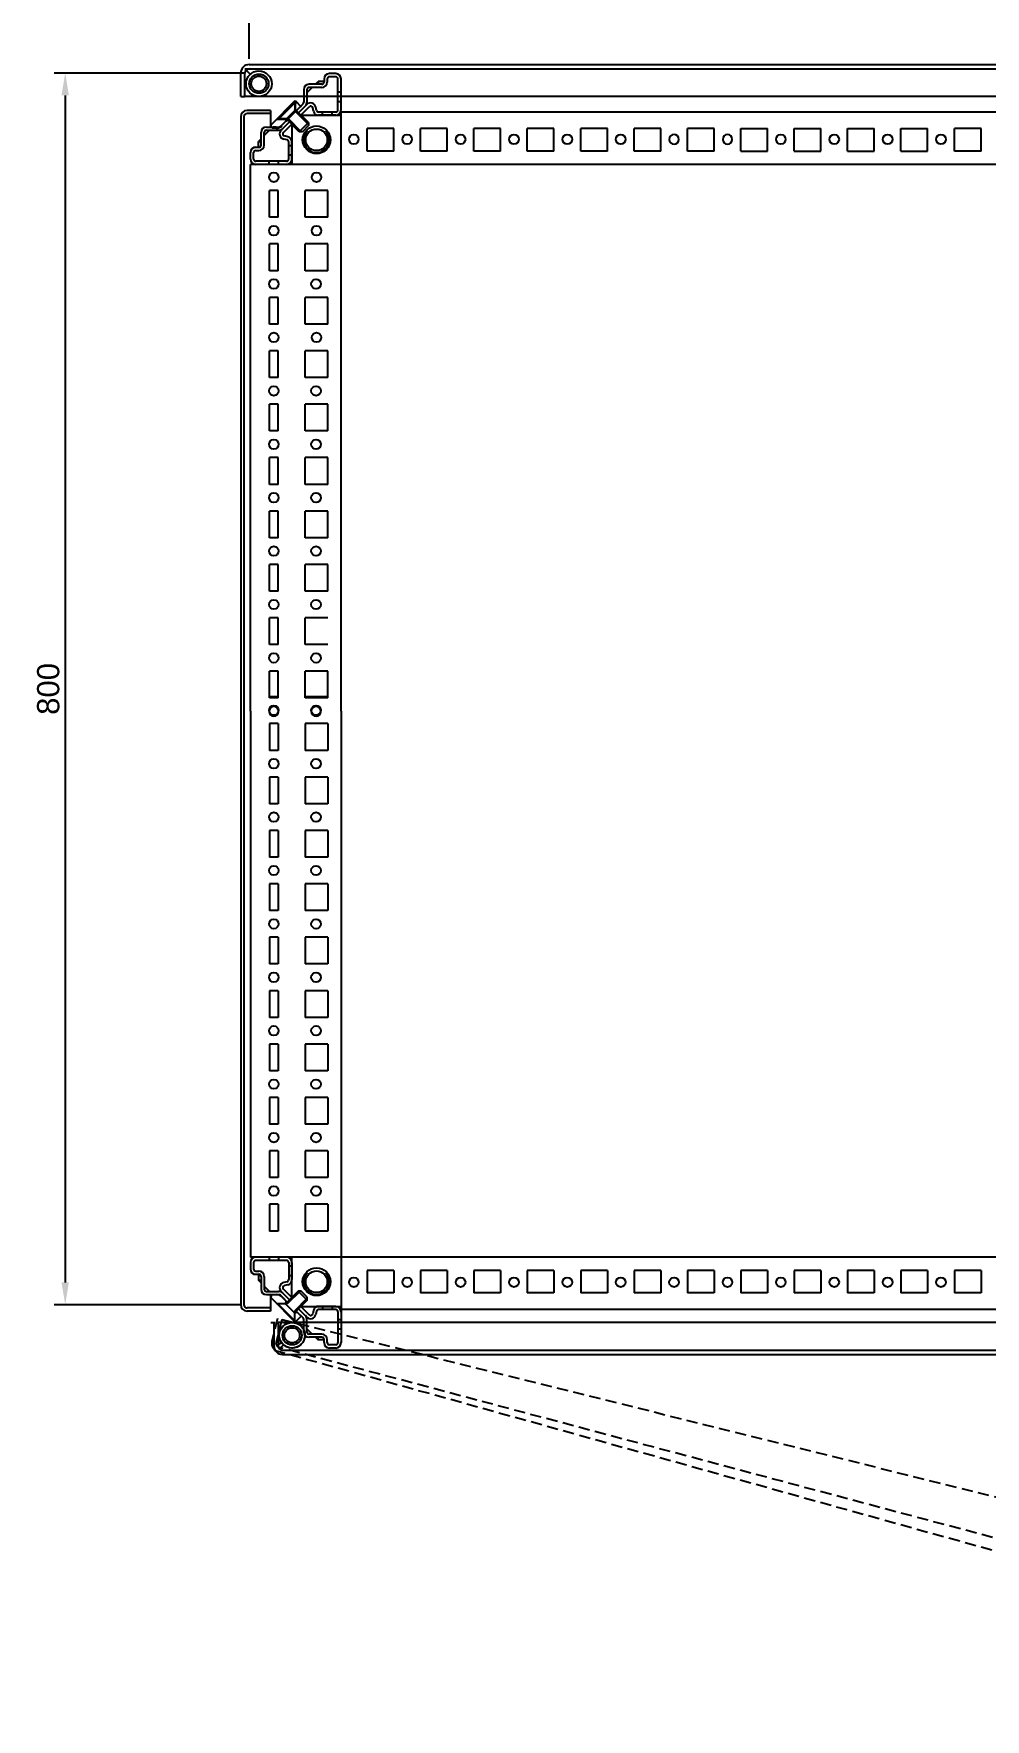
# Model space of a CAD drawing. Header units: inches. Extents: x 100535554 to 201081702, y 63708552 to 127420865.
# Drawn here: x 100540395.5 to 100540502.4, y 63710437.2 to 63710626.5 of the extents above; entities that cross this region are included whole.
import ezdxf

# ---------------------------------------------------------------- set-up
doc = ezdxf.new("R2010")
doc.units = ezdxf.units.IN
doc.header["$MEASUREMENT"] = 0
doc.linetypes.add('HIDDEN', pattern=[0.375, 0.25, -0.125])
doc.styles.get("Standard").update_dxf_attribs({"font": 'arial.ttf'})
doc.dimstyles.new('ISO-25', dxfattribs={"dimtxt": 2.5, "dimasz": 2.5, "dimexe": 1.25, "dimexo": 0.625, "dimtad": 1, "dimtxsty": 'Standard', "dimcen": 2.5, "dimadec": 0, "dimazin": 0, "dimtfac": 1, "dimtmove": 0, "dimatfit": 3, "dimfxl": 1, "dimarcsym": 0})

# ---------------------------------------------------------------- blocks, each defined once
blk = doc.blocks.new('*D82')
at = {"color": 3, "lineweight": -2, "ltscale": 10, "transparency": 16777216}
for p, q in [((100540419.7, 63710623.67), (100540419.7, 63710649.52)), ((100540422.2, 63710648.27), (100540799.28, 63710648.27)), ((100540801.78, 63710622.71), (100540801.78, 63710649.52))]:
    blk.add_line(p, q, dxfattribs=at)
at = {"color": 3, "ltscale": 10, "transparency": 16777216}
for points in [[(100540422.2, 63710648.69), (100540422.2, 63710647.85), (100540419.7, 63710648.27)], [(100540799.28, 63710648.69), (100540799.28, 63710647.85), (100540801.78, 63710648.27)]]:
    blk.add_solid(points, dxfattribs=at)
at = {"layer": 'Defpoints', "color": 0, "ltscale": 10, "transparency": 16777216}
for p in [(100540801.78, 63710648.27), (100540419.7, 63710623.04), (100540801.78, 63710622.08)]:
    blk.add_point(p, dxfattribs=at)
at = {"ltscale": 10, "transparency": 16777216, "insert": (100540610.74, 63710650.17), "char_height": 2.5, "attachment_point": 5}
blk.add_mtext('1200', dxfattribs=at)
blk = doc.blocks.new('*D83')
at = {"color": 3, "lineweight": -2, "ltscale": 10, "transparency": 16777216}
for p, q in [((100540419.07, 63710622.08), (100540397.76, 63710622.08)), ((100540399.01, 63710619.58), (100540399.01, 63710486.22)), ((100540418.83, 63710483.72), (100540397.76, 63710483.72))]:
    blk.add_line(p, q, dxfattribs=at)
at = {"color": 3, "ltscale": 10, "transparency": 16777216}
for points in [[(100540398.59, 63710619.58), (100540399.42, 63710619.58), (100540399.01, 63710622.08)], [(100540398.59, 63710486.22), (100540399.42, 63710486.22), (100540399.01, 63710483.72)]]:
    blk.add_solid(points, dxfattribs=at)
at = {"layer": 'Defpoints', "color": 0, "ltscale": 10, "transparency": 16777216}
for p in [(100540419.7, 63710622.08), (100540399.01, 63710483.72), (100540419.46, 63710483.72)]:
    blk.add_point(p, dxfattribs=at)
at = {"ltscale": 10, "transparency": 16777216, "insert": (100540397.11, 63710552.9), "char_height": 2.5, "attachment_point": 5, "rotation": 90}
blk.add_mtext('800', dxfattribs=at)

msp = doc.modelspace()

# ---------------------------------------------------------------- linework, layer by layer
for p, q in [((100540418.735, 63710619.441), (100540418.735, 63710622.081)), ((100540419.204, 63710622.561), (100540421.539, 63710622.561)), ((100540419.215, 63710619.441), (100540419.215, 63710622.081)), ((100540419.356, 63710622.42), (100540419.811, 63710621.965)), ((100540419.695, 63710623.041), (100540466.574, 63710623.041)), ((100540419.695, 63710622.561), (100540466.574, 63710622.561)), ((100540420.514, 63710622.561), (100540421.539, 63710622.561)), ((100540424.354, 63710622.561), (100540425.127, 63710622.561)), ((100540428.095, 63710621.421), (100540428.095, 63710621.061)), ((100540428.455, 63710621.421), (100540428.455, 63710621.061)), ((100540429.415, 63710622.021), (100540428.695, 63710622.021)), ((100540429.415, 63710621.661), (100540428.695, 63710621.661)), ((100540429.655, 63710617.941), (100540429.655, 63710621.421)), ((100540430.015, 63710617.941), (100540430.015, 63710621.421)), ((100540466.574, 63710623.041), (100540609.775, 63710623.041)), ((100540466.574, 63710622.561), (100540609.775, 63710622.561)), ((100540418.735, 63710619.441), (100540419.215, 63710619.441)), ((100540610.255, 63710619.441), (100540419.215, 63710619.441)), ((100540425.815, 63710620.221), (100540425.815, 63710618.828)), ((100540425.815, 63710620.221), (100540425.815, 63710618.808)), ((100540426.775, 63710620.461), (100540426.175, 63710619.861)), ((100540426.175, 63710620.221), (100540426.175, 63710618.808)), ((100540427.855, 63710620.821), (100540426.415, 63710620.821)), ((100540427.855, 63710620.821), (100540426.415, 63710620.821)), ((100540427.855, 63710620.461), (100540426.415, 63710620.461)), ((100540427.135, 63710620.821), (100540427.431, 63710621.116)), ((100540428.095, 63710621.116), (100540427.431, 63710621.116)), ((100540427.431, 63710621.116), (100540427.431, 63710620.821)), ((100540430.015, 63710619.921), (100540429.655, 63710619.921)), ((100540422.095, 63710617.881), (100540419.455, 63710617.881)), ((100540422.095, 63710617.521), (100540419.455, 63710617.521)), ((100540422.095, 63710617.881), (100540422.095, 63710616.021)), ((100540422.188, 63710616.309), (100540424.864, 63710618.985)), ((100540424.898, 63710618.805), (100540423.031, 63710616.938)), ((100540423.233, 63710616.126), (100540425.745, 63710618.639)), ((100540424.898, 63710617.956), (100540423.88, 63710616.938)), ((100540424.768, 63710617.956), (100540424.811, 63710617.999)), ((100540424.811, 63710618.932), (100540424.811, 63710617.999)), ((100540424.938, 63710617.872), (100540424.811, 63710617.999)), ((100540424.864, 63710618.985), (100540425.543, 63710618.307)), ((100540424.896, 63710617.829), (100540424.938, 63710617.872)), ((100540424.898, 63710617.956), (100540424.898, 63710618.805)), ((100540424.898, 63710618.771), (100540425.029, 63710618.771)), ((100540426.341, 63710616.514), (100540424.898, 63710617.956)), ((100540424.898, 63710617.746), (100540424.898, 63710617.956)), ((100540426.341, 63710616.304), (100540424.898, 63710617.746)), ((100540424.938, 63710617.872), (100540425.108, 63710617.872)), ((100540425.235, 63710617.62), (100540426.165, 63710618.55)), ((100540425.49, 63710617.365), (100540426.42, 63710618.295)), ((100540426.91, 63710617.806), (100540426.824, 63710618.179)), ((100540427.261, 63710617.887), (100540427.174, 63710618.26)), ((100540429.415, 63710617.701), (100540427.494, 63710617.701)), ((100540427.915, 63710617.341), (100540427.915, 63710617.701)), ((100540428.995, 63710617.341), (100540428.995, 63710617.701)), ((100540430.015, 63710618.841), (100540429.655, 63710618.841)), ((100540429.969, 63710617.709), (100540599.502, 63710617.709)), ((100540430.015, 63710567.389), (100540430.015, 63710617.709)), ((100540418.735, 63710617.161), (100540418.735, 63710483.719)), ((100540419.095, 63710617.161), (100540419.095, 63710483.719)), ((100540421.375, 63710615.061), (100540421.975, 63710615.661)), ((100540421.615, 63710616.021), (100540423.009, 63710616.021)), ((100540421.615, 63710616.021), (100540423.028, 63710616.021)), ((100540421.615, 63710616.021), (100540423.028, 63710616.021)), ((100540421.615, 63710616.021), (100540423.009, 63710616.021)), ((100540421.615, 63710615.661), (100540422.978, 63710615.661)), ((100540422.259, 63710615.9), (100540422.178, 63710615.98)), ((100540422.25, 63710616.021), (100540422.73, 63710616.021)), ((100540422.73, 63710615.891), (100540422.259, 63710615.9)), ((100540422.349, 63710616.021), (100540422.73, 63710616.021)), ((100540422.73, 63710616.021), (100540422.349, 63710616.021)), ((100540422.774, 63710616.896), (100540423.708, 63710616.896)), ((100540423.88, 63710616.938), (100540423.031, 63710616.938)), ((100540423.287, 63710615.671), (100540424.217, 63710616.601)), ((100540423.348, 63710616.941), (100540423.708, 63710616.941)), ((100540423.541, 63710615.416), (100540424.471, 63710616.347)), ((100540423.835, 63710616.769), (100540423.708, 63710616.896)), ((100540423.835, 63710616.769), (100540423.878, 63710616.811)), ((100540423.835, 63710616.769), (100540423.835, 63710616.599)), ((100540425.322, 63710615.496), (100540423.88, 63710616.938)), ((100540424.09, 63710616.938), (100540423.88, 63710616.938)), ((100540425.533, 63710615.496), (100540424.09, 63710616.938)), ((100540424.495, 63710616.323), (100540424.495, 63710611.821)), ((100540426.341, 63710616.514), (100540425.322, 63710615.496)), ((100540425.514, 63710617.341), (100540430.015, 63710617.341)), ((100540426.341, 63710616.175), (100540425.662, 63710615.496)), ((100540426.341, 63710616.514), (100540426.341, 63710616.175)), ((100540429.415, 63710617.341), (100540427.494, 63710617.341)), ((100540432.945, 63710613.321), (100540432.945, 63710615.841)), ((100540435.945, 63710615.841), (100540432.945, 63710615.841)), ((100540435.945, 63710613.321), (100540435.945, 63710615.841)), ((100540438.945, 63710613.321), (100540438.945, 63710615.841)), ((100540441.945, 63710615.841), (100540438.945, 63710615.841)), ((100540441.945, 63710613.321), (100540441.945, 63710615.841)), ((100540444.945, 63710613.321), (100540444.945, 63710615.841)), ((100540447.945, 63710615.841), (100540444.945, 63710615.841)), ((100540447.945, 63710613.321), (100540447.945, 63710615.841)), ((100540450.945, 63710613.321), (100540450.945, 63710615.841)), ((100540453.945, 63710615.841), (100540450.945, 63710615.841)), ((100540453.945, 63710613.321), (100540453.945, 63710615.841)), ((100540456.945, 63710613.321), (100540456.945, 63710615.841)), ((100540459.945, 63710615.841), (100540456.945, 63710615.841)), ((100540459.945, 63710613.321), (100540459.945, 63710615.841)), ((100540465.945, 63710615.841), (100540462.945, 63710615.841)), ((100540462.945, 63710613.321), (100540462.945, 63710615.841)), ((100540465.945, 63710613.321), (100540465.945, 63710615.841)), ((100540471.945, 63710615.841), (100540468.945, 63710615.841)), ((100540468.945, 63710613.321), (100540468.945, 63710615.841)), ((100540471.945, 63710613.321), (100540471.945, 63710615.841)), ((100540474.945, 63710613.321), (100540474.945, 63710615.841)), ((100540474.945, 63710615.841), (100540477.945, 63710615.841)), ((100540477.945, 63710613.321), (100540477.945, 63710615.841)), ((100540480.945, 63710613.321), (100540480.945, 63710615.841)), ((100540480.945, 63710615.841), (100540483.945, 63710615.841)), ((100540483.945, 63710613.321), (100540483.945, 63710615.841)), ((100540486.945, 63710615.841), (100540489.945, 63710615.841)), ((100540486.945, 63710613.321), (100540486.945, 63710615.841)), ((100540489.945, 63710613.321), (100540489.945, 63710615.841)), ((100540492.945, 63710613.321), (100540492.945, 63710615.841)), ((100540492.945, 63710615.841), (100540495.945, 63710615.841)), ((100540495.945, 63710613.321), (100540495.945, 63710615.841)), ((100540501.945, 63710615.841), (100540498.945, 63710615.841)), ((100540498.945, 63710613.321), (100540498.945, 63710615.841)), ((100540498.945, 63710613.321), (100540498.945, 63710615.841)), ((100540501.945, 63710613.321), (100540501.945, 63710615.841)), ((100540420.175, 63710613.741), (100540420.175, 63710613.691)), ((100540420.175, 63710613.741), (100540420.775, 63710613.741)), ((100540420.415, 63710613.741), (100540420.775, 63710613.741)), ((100540421.015, 63710614.701), (100540420.72, 63710614.405)), ((100540420.72, 63710613.741), (100540420.72, 63710614.405)), ((100540420.72, 63710614.405), (100540421.015, 63710614.405)), ((100540421.015, 63710613.981), (100540421.015, 63710615.421)), ((100540421.015, 63710613.981), (100540421.015, 63710615.421)), ((100540421.375, 63710613.981), (100540421.375, 63710615.421)), ((100540423.949, 63710614.576), (100540423.576, 63710614.662)), ((100540424.03, 63710614.927), (100540423.657, 63710615.013)), ((100540424.135, 63710612.421), (100540424.135, 63710614.342)), ((100540424.495, 63710613.921), (100540424.135, 63710613.921)), ((100540424.495, 63710612.421), (100540424.495, 63710614.342)), ((100540425.662, 63710615.496), (100540425.322, 63710615.496)), ((100540419.815, 63710612.421), (100540419.815, 63710613.141)), ((100540430.015, 63710611.821), (100540419.815, 63710611.821)), ((100540423.895, 63710611.821), (100540419.815, 63710611.821)), ((100540419.815, 63710567.389), (100540419.815, 63710611.821)), ((100540420.175, 63710612.421), (100540420.175, 63710613.141)), ((100540420.175, 63710611.871), (100540420.175, 63710611.821)), ((100540420.415, 63710613.381), (100540420.775, 63710613.381)), ((100540423.895, 63710612.181), (100540420.415, 63710612.181)), ((100540423.895, 63710611.821), (100540420.415, 63710611.821)), ((100540421.915, 63710611.821), (100540421.915, 63710612.181)), ((100540422.995, 63710611.821), (100540422.995, 63710612.181)), ((100540424.495, 63710612.841), (100540424.135, 63710612.841)), ((100540466.735, 63710611.821), (100540430.015, 63710611.821)), ((100540435.945, 63710613.321), (100540432.945, 63710613.321)), ((100540441.945, 63710613.321), (100540438.945, 63710613.321)), ((100540447.945, 63710613.321), (100540444.945, 63710613.321)), ((100540453.945, 63710613.321), (100540450.945, 63710613.321)), ((100540459.945, 63710613.321), (100540456.945, 63710613.321)), ((100540465.945, 63710613.321), (100540462.945, 63710613.321)), ((100540563.445, 63710611.821), (100540466.735, 63710611.821)), ((100540471.945, 63710613.321), (100540468.945, 63710613.321)), ((100540474.945, 63710613.321), (100540477.945, 63710613.321)), ((100540480.945, 63710613.321), (100540483.945, 63710613.321)), ((100540486.945, 63710613.321), (100540489.945, 63710613.321)), ((100540492.945, 63710613.321), (100540495.945, 63710613.321)), ((100540501.945, 63710613.321), (100540498.945, 63710613.321)), ((100540421.975, 63710605.881), (100540421.975, 63710608.881)), ((100540422.935, 63710608.881), (100540421.975, 63710608.881)), ((100540422.935, 63710605.881), (100540422.935, 63710608.881)), ((100540428.515, 63710608.881), (100540425.995, 63710608.881)), ((100540425.995, 63710605.881), (100540425.995, 63710608.881)), ((100540428.515, 63710605.881), (100540428.515, 63710608.881)), ((100540422.935, 63710605.881), (100540421.975, 63710605.881)), ((100540428.515, 63710605.881), (100540425.995, 63710605.881)), ((100540421.975, 63710599.881), (100540421.975, 63710602.881)), ((100540422.935, 63710602.881), (100540421.975, 63710602.881)), ((100540422.935, 63710599.881), (100540422.935, 63710602.881)), ((100540428.515, 63710602.881), (100540425.995, 63710602.881)), ((100540425.995, 63710599.881), (100540425.995, 63710602.881)), ((100540428.515, 63710599.881), (100540428.515, 63710602.881)), ((100540422.935, 63710599.881), (100540421.975, 63710599.881)), ((100540428.515, 63710599.881), (100540425.995, 63710599.881)), ((100540422.935, 63710596.881), (100540421.975, 63710596.881)), ((100540421.975, 63710593.881), (100540421.975, 63710596.881)), ((100540422.935, 63710593.881), (100540422.935, 63710596.881)), ((100540428.515, 63710596.881), (100540425.995, 63710596.881)), ((100540425.995, 63710593.881), (100540425.995, 63710596.881)), ((100540428.515, 63710593.881), (100540428.515, 63710596.881)), ((100540422.935, 63710593.881), (100540421.975, 63710593.881)), ((100540428.515, 63710593.881), (100540425.995, 63710593.881)), ((100540421.975, 63710587.881), (100540421.975, 63710590.881)), ((100540422.935, 63710590.881), (100540421.975, 63710590.881)), ((100540422.935, 63710587.881), (100540422.935, 63710590.881)), ((100540428.515, 63710590.881), (100540425.995, 63710590.881)), ((100540425.995, 63710587.881), (100540425.995, 63710590.881)), ((100540428.515, 63710587.881), (100540428.515, 63710590.881)), ((100540422.935, 63710587.881), (100540421.975, 63710587.881)), ((100540428.515, 63710587.881), (100540425.995, 63710587.881)), ((100540422.935, 63710584.881), (100540421.975, 63710584.881)), ((100540421.975, 63710581.881), (100540421.975, 63710584.881)), ((100540422.935, 63710581.881), (100540422.935, 63710584.881)), ((100540428.515, 63710584.881), (100540425.995, 63710584.881)), ((100540425.995, 63710581.881), (100540425.995, 63710584.881)), ((100540428.515, 63710581.881), (100540428.515, 63710584.881)), ((100540422.935, 63710581.881), (100540421.975, 63710581.881)), ((100540428.515, 63710581.881), (100540425.995, 63710581.881)), ((100540422.935, 63710578.881), (100540421.975, 63710578.881)), ((100540421.975, 63710575.881), (100540421.975, 63710578.881)), ((100540422.935, 63710575.881), (100540422.935, 63710578.881)), ((100540428.515, 63710578.881), (100540425.995, 63710578.881)), ((100540425.995, 63710575.881), (100540425.995, 63710578.881)), ((100540428.515, 63710575.881), (100540428.515, 63710578.881)), ((100540422.935, 63710575.881), (100540421.975, 63710575.881)), ((100540428.515, 63710575.881), (100540425.995, 63710575.881)), ((100540422.935, 63710572.881), (100540421.975, 63710572.881)), ((100540421.975, 63710569.881), (100540421.975, 63710572.881)), ((100540422.935, 63710569.881), (100540422.935, 63710572.881)), ((100540428.515, 63710572.881), (100540425.995, 63710572.881)), ((100540425.995, 63710569.881), (100540425.995, 63710572.881)), ((100540428.515, 63710569.881), (100540428.515, 63710572.881)), ((100540422.935, 63710569.881), (100540421.975, 63710569.881)), ((100540428.515, 63710569.881), (100540425.995, 63710569.881)), ((100540419.815, 63710550.381), (100540419.815, 63710567.353)), ((100540421.975, 63710563.881), (100540421.975, 63710566.881)), ((100540422.935, 63710566.881), (100540421.975, 63710566.881)), ((100540422.935, 63710563.881), (100540422.935, 63710566.881)), ((100540425.995, 63710563.881), (100540425.995, 63710566.881)), ((100540428.515, 63710566.881), (100540425.995, 63710566.881)), ((100540428.515, 63710563.881), (100540428.515, 63710566.881)), ((100540430.015, 63710550.381), (100540430.015, 63710567.353)), ((100540422.935, 63710563.881), (100540421.975, 63710563.881)), ((100540428.515, 63710563.881), (100540425.995, 63710563.881)), ((100540421.975, 63710557.881), (100540421.975, 63710560.881)), ((100540422.935, 63710560.881), (100540421.975, 63710560.881)), ((100540422.935, 63710557.881), (100540422.935, 63710560.881)), ((100540425.995, 63710557.881), (100540425.995, 63710560.881)), ((100540428.515, 63710560.881), (100540425.995, 63710560.881)), ((100540422.935, 63710557.881), (100540421.975, 63710557.881)), ((100540428.515, 63710557.881), (100540425.995, 63710557.881)), ((100540421.975, 63710551.881), (100540421.975, 63710554.881)), ((100540422.935, 63710554.881), (100540421.975, 63710554.881)), ((100540422.935, 63710551.881), (100540422.935, 63710554.881)), ((100540425.995, 63710551.881), (100540425.995, 63710554.881)), ((100540428.515, 63710554.881), (100540425.995, 63710554.881)), ((100540428.515, 63710551.881), (100540428.515, 63710554.881)), ((100540422.935, 63710551.999), (100540421.975, 63710551.999)), ((100540422.935, 63710551.881), (100540421.975, 63710551.881)), ((100540428.515, 63710551.999), (100540425.995, 63710551.999)), ((100540428.515, 63710551.881), (100540425.995, 63710551.881)), ((100540419.815, 63710550.381), (100540419.815, 63710489.059)), ((100540430.015, 63710550.381), (100540430.015, 63710489.059)), ((100540421.975, 63710548.999), (100540421.975, 63710545.999)), ((100540422.935, 63710548.999), (100540421.975, 63710548.999)), ((100540422.935, 63710548.999), (100540422.935, 63710545.999)), ((100540425.995, 63710548.999), (100540425.995, 63710545.999)), ((100540428.515, 63710548.999), (100540425.995, 63710548.999)), ((100540428.515, 63710548.999), (100540428.515, 63710545.999)), ((100540422.935, 63710545.999), (100540421.975, 63710545.999)), ((100540428.515, 63710545.999), (100540425.995, 63710545.999)), ((100540421.975, 63710542.999), (100540421.975, 63710539.999)), ((100540422.935, 63710542.999), (100540421.975, 63710542.999)), ((100540422.935, 63710542.999), (100540422.935, 63710539.999)), ((100540425.995, 63710542.999), (100540425.995, 63710539.999)), ((100540428.515, 63710542.999), (100540425.995, 63710542.999)), ((100540428.515, 63710542.999), (100540428.515, 63710539.999)), ((100540422.935, 63710539.999), (100540421.975, 63710539.999)), ((100540428.515, 63710539.999), (100540425.995, 63710539.999)), ((100540421.975, 63710536.999), (100540421.975, 63710533.999)), ((100540422.935, 63710536.999), (100540421.975, 63710536.999)), ((100540422.935, 63710536.999), (100540422.935, 63710533.999)), ((100540425.995, 63710536.999), (100540425.995, 63710533.999)), ((100540428.515, 63710536.999), (100540425.995, 63710536.999)), ((100540428.515, 63710536.999), (100540428.515, 63710533.999)), ((100540422.935, 63710533.999), (100540421.975, 63710533.999)), ((100540428.515, 63710533.999), (100540425.995, 63710533.999)), ((100540421.975, 63710530.999), (100540421.975, 63710527.999)), ((100540422.935, 63710530.999), (100540421.975, 63710530.999)), ((100540422.935, 63710530.999), (100540422.935, 63710527.999)), ((100540425.995, 63710530.999), (100540425.995, 63710527.999)), ((100540428.515, 63710530.999), (100540425.995, 63710530.999)), ((100540428.515, 63710530.999), (100540428.515, 63710527.999)), ((100540422.935, 63710527.999), (100540421.975, 63710527.999)), ((100540428.515, 63710527.999), (100540425.995, 63710527.999)), ((100540422.935, 63710524.999), (100540421.975, 63710524.999)), ((100540421.975, 63710524.999), (100540421.975, 63710521.999)), ((100540422.935, 63710524.999), (100540422.935, 63710521.999)), ((100540428.515, 63710524.999), (100540425.995, 63710524.999)), ((100540425.995, 63710524.999), (100540425.995, 63710521.999)), ((100540428.515, 63710524.999), (100540428.515, 63710521.999)), ((100540422.935, 63710521.999), (100540421.975, 63710521.999)), ((100540428.515, 63710521.999), (100540425.995, 63710521.999)), ((100540421.975, 63710518.999), (100540421.975, 63710515.999)), ((100540422.935, 63710518.999), (100540421.975, 63710518.999)), ((100540422.935, 63710518.999), (100540422.935, 63710515.999)), ((100540425.995, 63710518.999), (100540425.995, 63710515.999)), ((100540428.515, 63710518.999), (100540425.995, 63710518.999)), ((100540428.515, 63710518.999), (100540428.515, 63710515.999)), ((100540422.935, 63710515.999), (100540421.975, 63710515.999)), ((100540428.515, 63710515.999), (100540425.995, 63710515.999)), ((100540421.975, 63710512.999), (100540421.975, 63710509.999)), ((100540422.935, 63710512.999), (100540421.975, 63710512.999)), ((100540422.935, 63710512.999), (100540422.935, 63710509.999)), ((100540425.995, 63710512.999), (100540425.995, 63710509.999)), ((100540428.515, 63710512.999), (100540425.995, 63710512.999)), ((100540428.515, 63710512.999), (100540428.515, 63710509.999)), ((100540422.935, 63710509.999), (100540421.975, 63710509.999)), ((100540428.515, 63710509.999), (100540425.995, 63710509.999)), ((100540421.975, 63710506.999), (100540421.975, 63710503.999)), ((100540422.935, 63710506.999), (100540421.975, 63710506.999)), ((100540422.935, 63710506.999), (100540422.935, 63710503.999)), ((100540425.995, 63710506.999), (100540425.995, 63710503.999)), ((100540428.515, 63710506.999), (100540425.995, 63710506.999)), ((100540428.515, 63710506.999), (100540428.515, 63710503.999)), ((100540422.935, 63710503.999), (100540421.975, 63710503.999)), ((100540428.515, 63710503.999), (100540425.995, 63710503.999)), ((100540421.975, 63710500.999), (100540421.975, 63710497.999)), ((100540422.935, 63710500.999), (100540421.975, 63710500.999)), ((100540422.935, 63710500.999), (100540422.935, 63710497.999)), ((100540428.515, 63710500.999), (100540425.995, 63710500.999)), ((100540425.995, 63710500.999), (100540425.995, 63710497.999)), ((100540428.515, 63710500.999), (100540428.515, 63710497.999)), ((100540422.935, 63710497.999), (100540421.975, 63710497.999)), ((100540428.515, 63710497.999), (100540425.995, 63710497.999)), ((100540421.975, 63710494.999), (100540421.975, 63710491.999)), ((100540422.935, 63710494.999), (100540421.975, 63710494.999)), ((100540422.935, 63710494.999), (100540422.935, 63710491.999)), ((100540425.995, 63710494.999), (100540425.995, 63710491.999)), ((100540428.515, 63710494.999), (100540425.995, 63710494.999)), ((100540428.515, 63710494.999), (100540428.515, 63710491.999)), ((100540422.935, 63710491.999), (100540421.975, 63710491.999)), ((100540428.515, 63710491.999), (100540425.995, 63710491.999)), ((100540430.015, 63710489.059), (100540419.815, 63710489.059)), ((100540423.895, 63710489.059), (100540419.815, 63710489.059)), ((100540420.175, 63710489.009), (100540420.175, 63710489.059)), ((100540423.895, 63710489.059), (100540420.415, 63710489.059)), ((100540423.895, 63710488.699), (100540420.415, 63710488.699)), ((100540421.915, 63710489.059), (100540421.915, 63710488.699)), ((100540422.995, 63710489.059), (100540422.995, 63710488.699)), ((100540424.495, 63710484.558), (100540424.495, 63710489.059)), ((100540430.015, 63710489.059), (100540430.015, 63710479.459)), ((100540466.735, 63710489.059), (100540430.015, 63710489.059)), ((100540563.445, 63710489.059), (100540466.735, 63710489.059)), ((100540419.815, 63710488.459), (100540419.815, 63710487.739)), ((100540420.175, 63710488.459), (100540420.175, 63710487.739)), ((100540420.175, 63710487.139), (100540420.175, 63710487.189)), ((100540420.175, 63710487.139), (100540420.775, 63710487.139)), ((100540420.415, 63710487.499), (100540420.775, 63710487.499)), ((100540420.415, 63710487.139), (100540420.775, 63710487.139)), ((100540420.72, 63710487.139), (100540420.72, 63710486.475)), ((100540421.015, 63710486.899), (100540421.015, 63710485.459)), ((100540421.015, 63710486.899), (100540421.015, 63710485.459)), ((100540421.375, 63710486.899), (100540421.375, 63710485.459)), ((100540424.135, 63710488.459), (100540424.135, 63710486.538)), ((100540424.495, 63710488.039), (100540424.135, 63710488.039)), ((100540424.495, 63710486.959), (100540424.135, 63710486.959)), ((100540424.495, 63710488.459), (100540424.495, 63710486.538)), ((100540435.945, 63710487.559), (100540432.945, 63710487.559)), ((100540432.945, 63710487.559), (100540432.945, 63710485.039)), ((100540435.945, 63710487.559), (100540435.945, 63710485.039)), ((100540441.945, 63710487.559), (100540438.945, 63710487.559)), ((100540438.945, 63710487.559), (100540438.945, 63710485.039)), ((100540441.945, 63710487.559), (100540441.945, 63710485.039)), ((100540447.945, 63710487.559), (100540444.945, 63710487.559)), ((100540444.945, 63710487.559), (100540444.945, 63710485.039)), ((100540447.945, 63710487.559), (100540447.945, 63710485.039)), ((100540453.945, 63710487.559), (100540450.945, 63710487.559)), ((100540450.945, 63710487.559), (100540450.945, 63710485.039)), ((100540453.945, 63710487.559), (100540453.945, 63710485.039)), ((100540459.945, 63710487.559), (100540456.945, 63710487.559)), ((100540456.945, 63710487.559), (100540456.945, 63710485.039)), ((100540459.945, 63710487.559), (100540459.945, 63710485.039)), ((100540462.945, 63710487.559), (100540462.945, 63710485.039)), ((100540465.945, 63710487.559), (100540462.945, 63710487.559)), ((100540465.945, 63710487.559), (100540465.945, 63710485.039)), ((100540468.945, 63710487.559), (100540468.945, 63710485.039)), ((100540471.945, 63710487.559), (100540468.945, 63710487.559)), ((100540471.945, 63710487.559), (100540471.945, 63710485.039)), ((100540477.945, 63710487.559), (100540474.945, 63710487.559)), ((100540474.945, 63710487.559), (100540474.945, 63710485.039)), ((100540477.945, 63710487.559), (100540477.945, 63710485.039)), ((100540480.945, 63710487.559), (100540480.945, 63710485.039)), ((100540483.945, 63710487.559), (100540480.945, 63710487.559)), ((100540483.945, 63710487.559), (100540483.945, 63710485.039)), ((100540486.945, 63710487.559), (100540486.945, 63710485.039)), ((100540489.945, 63710487.559), (100540486.945, 63710487.559)), ((100540489.945, 63710487.559), (100540489.945, 63710485.039)), ((100540492.945, 63710487.559), (100540492.945, 63710485.039)), ((100540495.945, 63710487.559), (100540492.945, 63710487.559)), ((100540495.945, 63710487.559), (100540495.945, 63710485.039)), ((100540501.945, 63710487.559), (100540498.945, 63710487.559)), ((100540498.945, 63710487.559), (100540498.945, 63710485.039)), ((100540501.945, 63710487.559), (100540501.945, 63710485.039)), ((100540421.015, 63710486.179), (100540420.72, 63710486.475)), ((100540420.72, 63710486.475), (100540421.015, 63710486.475)), ((100540421.375, 63710485.819), (100540421.975, 63710485.219)), ((100540421.615, 63710485.219), (100540422.978, 63710485.219)), ((100540423.287, 63710485.209), (100540424.217, 63710484.279)), ((100540423.541, 63710485.464), (100540424.471, 63710484.534)), ((100540423.949, 63710486.304), (100540423.576, 63710486.218)), ((100540424.03, 63710485.954), (100540423.657, 63710485.867)), ((100540425.193, 63710485.255), (100540423.75, 63710483.812)), ((100540425.403, 63710485.255), (100540423.961, 63710483.812)), ((100540426.211, 63710484.237), (100540425.193, 63710485.255)), ((100540425.532, 63710485.255), (100540425.193, 63710485.255)), ((100540426.211, 63710484.576), (100540425.532, 63710485.255)), ((100540435.945, 63710485.039), (100540432.945, 63710485.039)), ((100540441.945, 63710485.039), (100540438.945, 63710485.039)), ((100540447.945, 63710485.039), (100540444.945, 63710485.039)), ((100540453.945, 63710485.039), (100540450.945, 63710485.039)), ((100540459.945, 63710485.039), (100540456.945, 63710485.039)), ((100540465.945, 63710485.039), (100540462.945, 63710485.039)), ((100540471.945, 63710485.039), (100540468.945, 63710485.039)), ((100540477.945, 63710485.039), (100540474.945, 63710485.039)), ((100540483.945, 63710485.039), (100540480.945, 63710485.039)), ((100540489.945, 63710485.039), (100540486.945, 63710485.039)), ((100540495.945, 63710485.039), (100540492.945, 63710485.039)), ((100540501.945, 63710485.039), (100540498.945, 63710485.039)), ((100540422.095, 63710483.359), (100540419.455, 63710483.359)), ((100540422.095, 63710482.999), (100540419.455, 63710482.999)), ((100540421.615, 63710484.859), (100540423.009, 63710484.859)), ((100540421.615, 63710484.859), (100540423.028, 63710484.859)), ((100540422.095, 63710484.859), (100540422.095, 63710482.999)), ((100540422.259, 63710484.851), (100540422.178, 63710484.77)), ((100540422.188, 63710484.441), (100540424.864, 63710481.765)), ((100540422.73, 63710484.859), (100540422.259, 63710484.851)), ((100540422.774, 63710483.855), (100540423.708, 63710483.855)), ((100540424.768, 63710481.946), (100540422.902, 63710483.812)), ((100540423.75, 63710483.812), (100540422.902, 63710483.812)), ((100540423.198, 63710484.789), (100540423.962, 63710484.025)), ((100540423.409, 63710484.578), (100540423.962, 63710484.025)), ((100540423.417, 63710484.57), (100540423.962, 63710484.025)), ((100540423.835, 63710483.982), (100540423.708, 63710483.855)), ((100540423.708, 63710483.855), (100540423.75, 63710483.812)), ((100540423.961, 63710483.812), (100540423.75, 63710483.812)), ((100540424.768, 63710482.794), (100540423.75, 63710483.812)), ((100540423.835, 63710483.982), (100540423.835, 63710484.152)), ((100540423.835, 63710483.982), (100540423.878, 63710483.94)), ((100540426.211, 63710484.447), (100540424.768, 63710483.005)), ((100540426.211, 63710484.237), (100540424.768, 63710482.794)), ((100540424.768, 63710483.005), (100540424.768, 63710482.794)), ((100540424.981, 63710483.006), (100540425.745, 63710482.242)), ((100540424.981, 63710483.006), (100540425.543, 63710482.444)), ((100540424.981, 63710483.006), (100540425.534, 63710482.453)), ((100540425.235, 63710483.261), (100540426.165, 63710482.331)), ((100540425.49, 63710483.515), (100540426.42, 63710482.585)), ((100540425.514, 63710483.539), (100540430.015, 63710483.539)), ((100540426.211, 63710484.237), (100540426.211, 63710484.576)), ((100540426.91, 63710483.074), (100540426.824, 63710482.701)), ((100540427.261, 63710482.993), (100540427.174, 63710482.62)), ((100540429.415, 63710483.539), (100540427.494, 63710483.539)), ((100540429.415, 63710483.179), (100540427.494, 63710483.179)), ((100540427.915, 63710483.539), (100540427.915, 63710483.179)), ((100540428.995, 63710483.539), (100540428.995, 63710483.179)), ((100540466.735, 63710483.171), (100540430.015, 63710483.171)), ((100540599.455, 63710483.171), (100540466.735, 63710483.171)), ((100540422.113, 63710481.731), (100540422.593, 63710481.731)), ((100540422.466, 63710481.731), (100540422.466, 63710479.091)), ((100540422.946, 63710481.731), (100540422.946, 63710479.091)), ((100540609.196, 63710481.731), (100540422.946, 63710481.731)), ((100540423.526, 63710481.731), (100540424.006, 63710481.731)), ((100540424.513, 63710481.698), (100540424.513, 63710481.731)), ((100540424.768, 63710482.794), (100540424.811, 63710482.752)), ((100540424.768, 63710482.794), (100540424.768, 63710481.946)), ((100540424.938, 63710482.879), (100540424.811, 63710482.752)), ((100540424.811, 63710481.818), (100540424.811, 63710482.752)), ((100540424.864, 63710481.765), (100540425.543, 63710482.444)), ((100540424.872, 63710481.704), (100540424.872, 63710481.737)), ((100540424.896, 63710482.921), (100540424.938, 63710482.879)), ((100540424.938, 63710482.879), (100540425.108, 63710482.879)), ((100540425.815, 63710480.659), (100540425.815, 63710482.072)), ((100540425.815, 63710480.659), (100540425.815, 63710482.053)), ((100540426.175, 63710480.659), (100540426.175, 63710482.072)), ((100540429.655, 63710482.939), (100540429.655, 63710479.459)), ((100540430.015, 63710482.039), (100540429.655, 63710482.039)), ((100540430.015, 63710482.939), (100540430.015, 63710479.459)), ((100540430.015, 63710482.939), (100540430.015, 63710479.459)), ((100540423.087, 63710478.752), (100540423.541, 63710479.206)), ((100540426.775, 63710480.419), (100540426.175, 63710481.019)), ((100540427.855, 63710480.419), (100540426.415, 63710480.419)), ((100540427.855, 63710480.059), (100540426.415, 63710480.059)), ((100540427.855, 63710480.059), (100540426.415, 63710480.059)), ((100540427.135, 63710480.059), (100540427.431, 63710479.764)), ((100540427.431, 63710479.764), (100540427.431, 63710480.059)), ((100540428.095, 63710479.764), (100540427.431, 63710479.764)), ((100540428.095, 63710479.459), (100540428.095, 63710479.819)), ((100540428.455, 63710479.459), (100540428.455, 63710479.819)), ((100540429.415, 63710479.219), (100540428.695, 63710479.219)), ((100540430.015, 63710480.959), (100540429.655, 63710480.959)), ((100540423.427, 63710478.131), (100540423.187, 63710478.131)), ((100540423.426, 63710478.611), (100540515.364, 63710478.611)), ((100540423.426, 63710478.131), (100540515.364, 63710478.131)), ((100540426.558, 63710478.611), (100540427.331, 63710478.611)), ((100540427.331, 63710478.611), (100540429.666, 63710478.611)), ((100540428.641, 63710478.611), (100540429.666, 63710478.611)), ((100540429.415, 63710478.859), (100540428.695, 63710478.859))]:
    msp.add_line(p, q)
at = {"linetype": 'HIDDEN', "ltscale": 5}
for p, q in [((100540422.876, 63710482.184), (100540422.245, 63710479.62)), ((100540423.342, 63710482.069), (100540422.711, 63710479.506)), ((100540423.342, 63710482.069), (100540604.137, 63710437.15)), ((100540424.839, 63710481.571), (100540424.847, 63710481.603)), ((100540425.199, 63710481.577), (100540425.207, 63710481.609)), ((100540422.766, 63710479.142), (100540423.316, 63710479.475)), ((100540512.19, 63710453.625), (100540422.947, 63710478.459)), ((100540512.304, 63710455.168), (100540423.062, 63710478.925))]:
    msp.add_line(p, q, dxfattribs=at)
for centre, radius in [((100540420.782, 63710620.886), 1.08), ((100540420.775, 63710620.881), 0.852), ((100540427.255, 63710614.581), 1.56), ((100540427.255, 63710614.581), 1.212), ((100540431.445, 63710614.633), 0.54), ((100540437.445, 63710614.633), 0.54), ((100540443.445, 63710614.633), 0.54), ((100540449.445, 63710614.633), 0.54), ((100540455.445, 63710614.633), 0.54), ((100540461.445, 63710614.633), 0.54), ((100540479.445, 63710614.633), 0.54), ((100540485.445, 63710614.633), 0.54), ((100540491.445, 63710614.633), 0.54), ((100540497.445, 63710614.633), 0.54), ((100540422.455, 63710610.381), 0.54), ((100540427.255, 63710610.381), 0.54), ((100540422.455, 63710604.381), 0.54), ((100540427.255, 63710604.381), 0.54), ((100540422.455, 63710598.381), 0.54), ((100540427.204, 63710598.381), 0.54), ((100540422.455, 63710592.381), 0.54), ((100540427.255, 63710592.381), 0.54), ((100540422.455, 63710586.381), 0.54), ((100540427.204, 63710586.381), 0.54), ((100540422.455, 63710580.381), 0.54), ((100540427.204, 63710580.381), 0.54), ((100540422.455, 63710574.381), 0.54), ((100540427.204, 63710574.381), 0.54), ((100540422.455, 63710568.381), 0.54), ((100540427.204, 63710568.381), 0.54), ((100540422.455, 63710562.381), 0.54), ((100540427.204, 63710562.381), 0.54), ((100540422.455, 63710556.381), 0.54), ((100540427.204, 63710556.381), 0.54), ((100540422.455, 63710550.499), 0.54), ((100540427.204, 63710550.499), 0.54), ((100540422.455, 63710544.499), 0.54), ((100540427.204, 63710544.499), 0.54), ((100540422.455, 63710538.499), 0.54), ((100540427.204, 63710538.499), 0.54), ((100540422.455, 63710532.499), 0.54), ((100540427.204, 63710532.499), 0.54), ((100540422.455, 63710526.499), 0.54), ((100540427.204, 63710526.499), 0.54), ((100540422.455, 63710520.499), 0.54), ((100540427.204, 63710520.499), 0.54), ((100540422.455, 63710514.499), 0.54), ((100540427.204, 63710514.499), 0.54), ((100540422.455, 63710508.499), 0.54), ((100540427.204, 63710508.499), 0.54), ((100540422.455, 63710502.499), 0.54), ((100540427.204, 63710502.499), 0.54), ((100540422.455, 63710496.499), 0.54), ((100540427.204, 63710496.499), 0.54), ((100540427.255, 63710486.299), 1.56), ((100540427.255, 63710486.299), 1.212), ((100540431.445, 63710486.248), 0.54), ((100540437.445, 63710486.248), 0.54), ((100540443.445, 63710486.248), 0.54), ((100540449.445, 63710486.248), 0.54), ((100540455.445, 63710486.248), 0.54), ((100540461.445, 63710486.248), 0.54), ((100540467.445, 63710486.248), 0.54), ((100540473.445, 63710486.248), 0.54), ((100540479.445, 63710486.248), 0.54), ((100540485.445, 63710486.248), 0.54), ((100540491.445, 63710486.248), 0.54), ((100540497.445, 63710486.248), 0.54), ((100540424.512, 63710480.286), 1.08), ((100540424.506, 63710480.291), 0.852)]:
    msp.add_circle(centre, radius)
for centre, radius, start, end in [((100540419.695, 63710622.081), 0.96, 90, 180), ((100540419.695, 63710622.081), 0.48, 90, 180), ((100540420.775, 63710620.881), 1.44, 90, 89.96678), ((100540428.695, 63710621.421), 0.6, 90, 180), ((100540428.695, 63710621.421), 0.24, 90, 180), ((100540429.415, 63710621.421), 0.6, 0, 90), ((100540429.415, 63710621.421), 0.24, 0, 90), ((100540426.415, 63710620.221), 0.6, 90, 180), ((100540426.415, 63710620.221), 0.6, 90, 180), ((100540426.415, 63710620.221), 0.24, 90, 180), ((100540427.855, 63710621.061), 0.6, 270, 0), ((100540427.855, 63710621.061), 0.24, 270, 0), ((100540427.855, 63710621.061), 0.24, 270, 0), ((100540419.455, 63710617.161), 0.72, 90, 180), ((100540419.455, 63710617.161), 0.36, 90, 180), ((100540424.556, 63710618.468), 0.12, 225, 226.63342), ((100540425.575, 63710618.808), 0.24, 315, 0), ((100540425.575, 63710618.808), 0.6, 315, 0), ((100540426.59, 63710618.126), 0.6, 13, 135), ((100540426.59, 63710618.126), 0.24, 13, 135), ((100540427.494, 63710617.941), 0.6, 193, 270), ((100540427.494, 63710617.941), 0.24, 193, 270), ((100540429.415, 63710617.941), 0.24, 270, 0), ((100540429.415, 63710617.941), 0.6, 270, 0), ((100540421.615, 63710615.421), 0.6, 90, 180), ((100540421.615, 63710615.421), 0.6, 90, 180), ((100540421.615, 63710615.421), 0.24, 90, 180), ((100540422.358, 63710616.14), 0.24, 135, 228.36225), ((100540422.73, 63710616.851), 0.96, 270, 315), ((100540422.978, 63710616.381), 0.36, 270, 315), ((100540422.978, 63710616.381), 0.72, 270, 315), ((100540423.711, 63710615.247), 0.6, 135, 257), ((100540423.368, 63710617.28), 0.12, 43.36657, 45), ((100540427.255, 63710614.581), 1.44, 135, 45), ((100540420.415, 63710613.141), 0.6, 90, 180), ((100540420.775, 63710613.981), 0.24, 270, 0), ((100540420.775, 63710613.981), 0.24, 270, 0), ((100540420.775, 63710613.981), 0.6, 270, 0), ((100540423.711, 63710615.247), 0.24, 135, 257), ((100540423.895, 63710614.342), 0.24, 0, 77), ((100540423.895, 63710614.342), 0.6, 0, 77), ((100540467.445, 63710614.633), 0.54, 90, 270), ((100540467.445, 63710614.633), 0.54, 270, 90), ((100540473.445, 63710614.633), 0.54, 90, 270), ((100540473.445, 63710614.633), 0.54, 270, 90), ((100540420.415, 63710612.421), 0.6, 180, 270), ((100540419.105, 63710612.542), 1.201, 323.11598, 327.65499), ((100540420.415, 63710613.141), 0.24, 90, 180), ((100540420.415, 63710612.421), 0.24, 180, 270), ((100540423.895, 63710612.421), 0.6, 270, 0), ((100540423.895, 63710612.421), 0.24, 270, 0), ((100540422.455, 63710550.381), 0.54, 0, 180), ((100540422.455, 63710550.381), 0.54, 180, 0), ((100540427.204, 63710550.381), 0.54, 0, 180), ((100540427.204, 63710550.381), 0.54, 180, 0), ((100540420.415, 63710488.459), 0.6, 90, 180), ((100540419.105, 63710488.339), 1.201, 32.34501, 36.88402), ((100540420.415, 63710488.459), 0.24, 90, 180), ((100540423.895, 63710488.459), 0.6, 0, 90), ((100540423.895, 63710488.459), 0.24, 0, 90), ((100540420.415, 63710487.739), 0.6, 180, 270), ((100540420.415, 63710487.739), 0.24, 180, 270), ((100540420.775, 63710486.899), 0.6, 0, 90), ((100540420.775, 63710486.899), 0.24, 0, 90), ((100540420.775, 63710486.899), 0.24, 0, 90), ((100540427.255, 63710486.299), 1.44, 135, 45), ((100540421.615, 63710485.459), 0.6, 180, 270), ((100540421.615, 63710485.459), 0.6, 180, 270), ((100540421.615, 63710485.459), 0.24, 180, 270), ((100540422.978, 63710484.499), 0.72, 45, 90), ((100540423.711, 63710485.634), 0.6, 103, 225), ((100540423.711, 63710485.634), 0.24, 103, 225), ((100540423.895, 63710486.538), 0.24, 283, 0), ((100540423.895, 63710486.538), 0.6, 283, 0), ((100540419.455, 63710483.719), 0.72, 180, 270), ((100540419.455, 63710483.719), 0.36, 180, 270), ((100540422.358, 63710484.611), 0.24, 131.63775, 225), ((100540422.73, 63710483.899), 0.96, 45, 90), ((100540423.028, 63710484.619), 0.24, 45, 90), ((100540427.494, 63710482.939), 0.6, 90, 167), ((100540427.494, 63710482.939), 0.24, 90, 167), ((100540429.415, 63710482.939), 0.6, 0, 90), ((100540429.415, 63710482.939), 0.24, 0, 90), ((100540424.506, 63710480.291), 1.44, 270.03322, 270), ((100540425.575, 63710482.072), 0.24, 0, 45), ((100540425.575, 63710482.072), 0.6, 0, 45), ((100540426.59, 63710482.755), 0.6, 225, 347), ((100540426.59, 63710482.755), 0.24, 225, 347), ((100540426.415, 63710480.659), 0.6, 180, 270), ((100540426.415, 63710480.659), 0.6, 180, 270), ((100540426.415, 63710480.659), 0.24, 180, 270), ((100540427.855, 63710479.819), 0.6, 0, 90), ((100540427.855, 63710479.819), 0.24, 0, 90), ((100540427.855, 63710479.819), 0.24, 0, 90), ((100540428.695, 63710479.459), 0.6, 180, 270), ((100540428.695, 63710479.459), 0.24, 180, 270), ((100540429.415, 63710479.459), 0.24, 270, 0), ((100540429.415, 63710479.459), 0.6, 270, 0), ((100540423.426, 63710479.091), 0.96, 180, 270), ((100540423.426, 63710479.091), 0.48, 180, 270)]:
    msp.add_arc(centre, radius, start, end)
for centre, radius, start in [((100540424.506, 63710480.291), 1.44, 256.15998), ((100540423.177, 63710479.391), 0.96, 166.15143), ((100540423.177, 63710479.391), 0.48, 166.15143)]:
    msp.add_arc(centre, radius, start, 256.15143, dxfattribs=at)

# ---------------------------------------------------------------- dimensions: what is measured, and where the dimension line sits
at = {"ltscale": 10}
dim = msp.add_linear_dim(base=(100540801.775, 63710648.269), p1=(100540419.695, 63710623.041), p2=(100540801.775, 63710622.081), text='1200', dimstyle='ISO-25', override={"dimclrd": 3, "dimclre": 3, "dimclrt": 256, "dimtfillclr": 3}, dxfattribs=at)
dim.commit()
dim.dimension.update_dxf_attribs({"geometry": '*D82', "text_midpoint": (100540610.735, 63710650.171)})
dim = msp.add_linear_dim(base=(100540399.007, 63710483.719), p1=(100540419.695, 63710622.081), p2=(100540419.455, 63710483.719), angle=90, text='800', dimstyle='ISO-25', override={"dimclrd": 3, "dimclre": 3, "dimclrt": 256, "dimtfillclr": 3}, dxfattribs=at)
dim.commit()
dim.dimension.update_dxf_attribs({"geometry": '*D83', "text_midpoint": (100540397.105, 63710552.9)})

doc.saveas('drawing.dxf')
